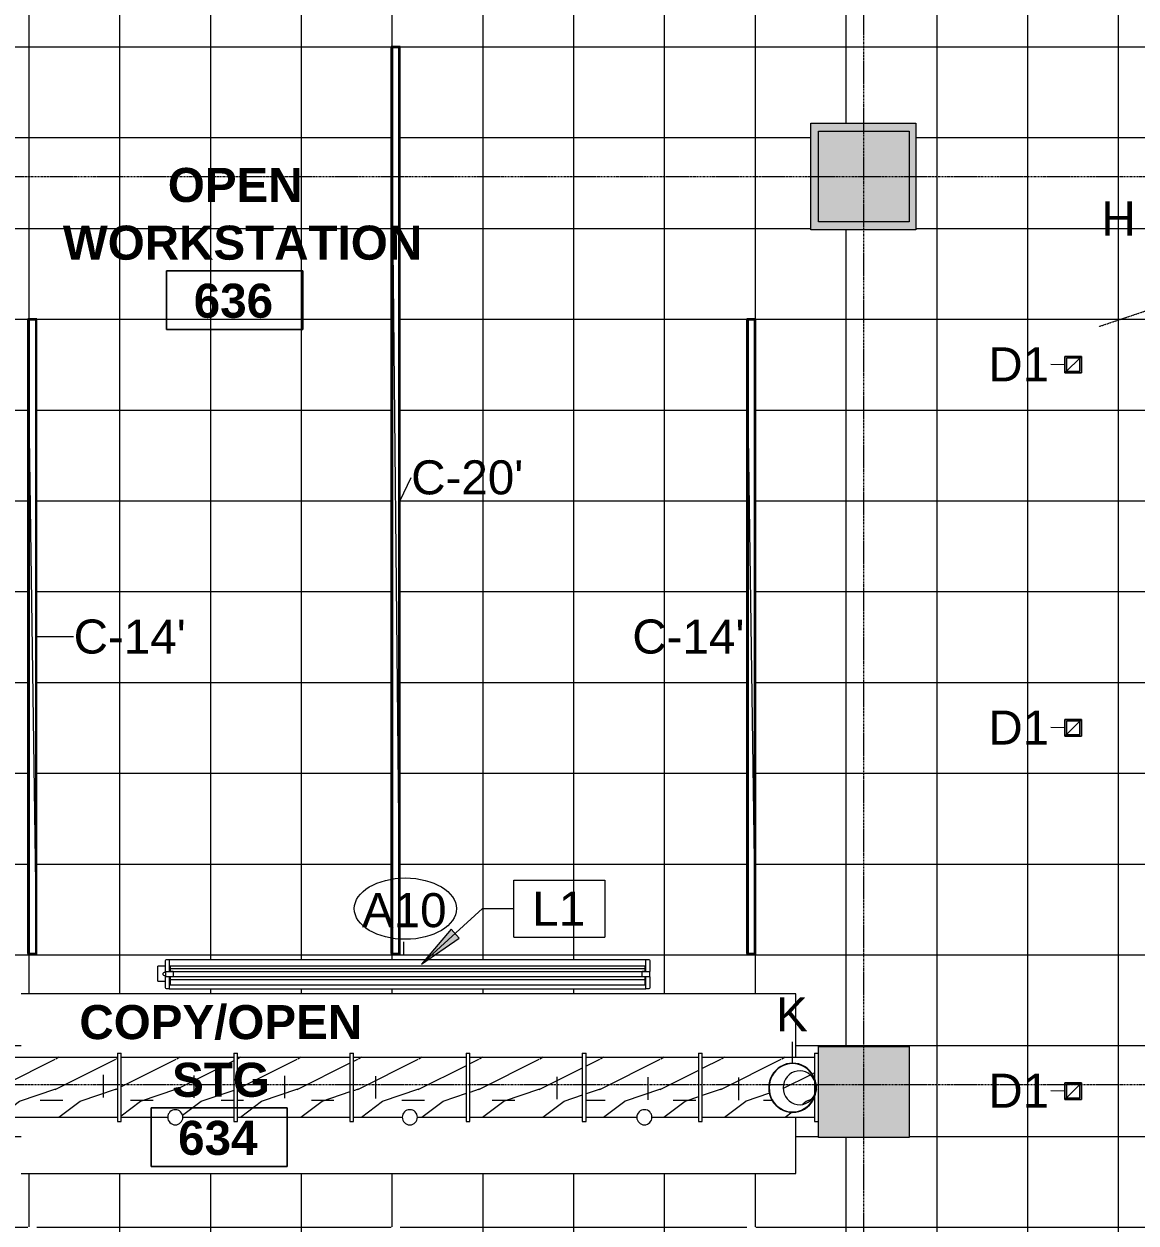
# Model space of a CAD drawing. Header units: inches. Extents: x 2468 to 5383, y -426 to 1376.
# Drawn here: x 4230 to 4524, y 783.5 to 1100.4 of the extents above; entities that cross this region are included whole.
import ezdxf

# ---------------------------------------------------------------- set-up
doc = ezdxf.new("R2010")
doc.units = ezdxf.units.IN
doc.header["$MEASUREMENT"] = 0
doc.linetypes.add('Dash 1_16_', pattern=[0.125, 0.0625, -0.0625])
doc.linetypes.add('Grid Line 1_2_', pattern=[0.875, 0.5, -0.125, 0.125, -0.125])
for name, color, linetype, lineweight in [('A-ANNO-KEYN', 231, 'Continuous', 9), ('A-AREA-IDEN', 2, 'Continuous', 9), ('A-CLNG', 13, 'Continuous', 13), ('A-CLNG-PATT', 13, 'Continuous', 13), ('A-DETL', 90, 'Continuous', 9), ('A-WALL-PATT', 111, 'Continuous', 13), ('E-LITE', 33, 'Continuous', 9), ('E-LITE-EQPM', 33, 'Continuous', 9), ('E-LITE-EQPM-IDEN', 33, 'Continuous', 9), ('I-WALL', 2, 'Continuous', 13), ('Q-CASE', 31, 'Continuous', 9), ('Q-SPCQ', 91, 'Continuous', 9), ('Q-SPCQ-IDEN', 132, 'Continuous', 9), ('S-COLS', 52, 'Continuous', 13), ('S-GRID', 1, 'Continuous', 9)]:
    doc.layers.add(name, color=color, linetype=linetype, lineweight=lineweight)
doc.styles.add('Arial_1', font='arial.ttf', dxfattribs={"height": 9})
doc.styles.add('Swis721 Lt BT_B', font='', dxfattribs={"height": 9})
doc.styles.get('Swis721 Lt BT_B').set_extended_font_data('Swis721 Lt BT', bold=True)

# ---------------------------------------------------------------- blocks, each defined once
blk = doc.blocks.new('Concrete-Rectangular-Column - 24 x 24-4901126-6TH FLOOR RCP')
at = {"layer": 'S-COLS', "lineweight": 9}
blk.add_hatch(color=7, dxfattribs=at).paths.add_polyline_path([(-12, -12), (12, -12), (12, 12), (-12, 12), (-12, -10.83)], flags=0)
at = {"layer": 'S-COLS', "color": 8, "lineweight": 20}
for p, q in [((-12, 12), (12, 12)), ((-12, -12), (-12, 12)), ((12, 12), (12, -12)), ((12, -12), (-12, -12))]:
    blk.add_line(p, q, dxfattribs=at)
blk = doc.blocks.new('L-Recessed Square Downlight - 4_-4552743-6TH FLOOR RCP')
at = {"layer": 'E-LITE-EQPM'}
for p, q in [((-2.1875, -2.1875), (-2.1875, 2.1875)), ((-2.1875, 2.1875), (2.1875, 2.1875)), ((-2.1875, 2.1875), (2.1875, -2.1875)), ((2.1875, 2.1875), (-2.1875, 2.1875)), ((-2.1875, 2.1875), (-2.1875, -2.1875)), ((-1.75, -1.75), (-1.75, 1.75)), ((-1.75, 1.75), (1.75, 1.75)), ((1.75, 1.75), (1.75, -1.75)), ((2.1875, 2.1875), (2.1875, -2.1875)), ((2.1875, -2.1875), (2.1875, 2.1875)), ((2.1875, -2.1875), (-2.1875, -2.1875)), ((-2.1875, -2.1875), (2.1875, -2.1875)), ((1.75, -1.75), (-1.75, -1.75))]:
    blk.add_line(p, q, dxfattribs=at)
blk = doc.blocks.new('Casework 4 - Casework 4-6043969-6TH FLOOR RCP')
at = {"layer": 'Q-CASE'}
h = blk.add_hatch(dxfattribs=at)
h.set_pattern_fill('FP_28', color=256, style=0, pattern_type=2)
h.set_pattern_definition([(0, (0, 0), (12, 12), [5.952, -17.952]), (90, (2.976, -2.976), (-12, 12), [5.952, -17.952])])
h.paths.add_polyline_path([(4334.01, 811.38), (4346.86, 811.38), (4346.86, 827.38), (4317.14, 827.38), (4317.14, 811.38), (4330.01, 811.38), (4330, 811.46), (4330.07, 811.98), (4330.27, 812.46), (4330.59, 812.88), (4331, 813.19), (4331.48, 813.39), (4332, 813.46), (4332.52, 813.39), (4333, 813.19), (4333.42, 812.88), (4333.73, 812.46), (4333.93, 811.98), (4334, 811.38)], flags=0)
h.paths.add_polyline_path([(4439, 811.38), (4439, 816.92), (4438.54, 815.88), (4437.54, 814.59), (4436.25, 813.6), (4434.75, 812.98), (4433.17, 812.76), (4431.47, 813.01), (4429.98, 813.66), (4428.65, 814.75), (4427.69, 816.07), (4427.08, 817.61), (4426.87, 819.26), (4427.12, 821.03), (4427.81, 822.64), (4428.79, 823.92), (4430.07, 824.91), (4431.57, 825.54), (4433.17, 825.76), (4434.83, 825.53), (4436.37, 824.86), (4437.72, 823.74), (4438.66, 822.45), (4439, 821.68), (4439, 827.38), (4409.29, 827.38), (4409.29, 811.38), (4423.51, 811.38)], flags=0)
h.paths.add_polyline_path([(4225, 811.38), (4254.71, 811.38), (4254.71, 827.38), (4225, 827.38)], flags=0)
h.paths.add_polyline_path([(4285.43, 811.38), (4285.43, 827.38), (4255.71, 827.38), (4255.71, 811.38), (4268.01, 811.38), (4268, 811.46), (4268.07, 811.98), (4268.27, 812.46), (4268.58, 812.88), (4269, 813.19), (4269.48, 813.39), (4270, 813.46), (4270.52, 813.39), (4271, 813.19), (4271.41, 812.88), (4271.73, 812.46), (4271.93, 811.98), (4272.02, 811.38), (4275.77, 811.38)], flags=0)
h.paths.add_polyline_path([(4286.43, 811.38), (4316.14, 811.38), (4316.14, 827.38), (4286.43, 827.38)], flags=0)
h.paths.add_polyline_path([(4396, 811.38), (4408.29, 811.38), (4408.29, 827.38), (4378.57, 827.38), (4378.57, 811.38), (4392.01, 811.38), (4392, 811.46), (4392.07, 811.98), (4392.27, 812.46), (4392.59, 812.88), (4393, 813.19), (4393.48, 813.39), (4394, 813.46), (4394.52, 813.39), (4395, 813.19), (4395.42, 812.88), (4395.73, 812.46), (4395.93, 811.98), (4395.99, 811.38)], flags=0)
h.paths.add_polyline_path([(4347.86, 811.38), (4377.57, 811.38), (4377.57, 827.38), (4347.86, 827.38)], flags=0)
h.paths.add_polyline_path([(4435.02, 814.78), (4436.37, 815), (4437.58, 815.64), (4438.54, 816.63), (4439, 817.61), (4439, 820.96), (4438.53, 821.91), (4437.54, 822.9), (4436.26, 823.54), (4435.02, 823.74), (4433.68, 823.52), (4432.47, 822.88), (4431.51, 821.89), (4430.89, 820.65), (4430.68, 819.26), (4430.89, 817.88), (4431.51, 816.63), (4432.47, 815.64), (4433.68, 815), (4434.77, 814.82)], flags=0)
h = blk.add_hatch(dxfattribs=at)
h.set_pattern_fill('FP_29', color=256, style=0, pattern_type=2)
h.set_pattern_definition([(216.87, (6.397, 15.994), (47.9809429, 31.9870857), [7.997, -71.971]), (206.565, (15.994, 11.196), (-15.993714, -15.994133), [17.881, -17.881]), (198.435, (15.994, 3.199), (-31.9867405, -15.9938803), [10.115, -40.461])])
h.paths.add_polyline_path([(4334.01, 811.38), (4346.86, 811.38), (4346.86, 827.38), (4317.14, 827.38), (4317.14, 811.38), (4330.01, 811.38), (4330, 811.46), (4330.07, 811.98), (4330.27, 812.46), (4330.59, 812.88), (4331, 813.19), (4331.48, 813.39), (4332, 813.46), (4332.52, 813.39), (4333, 813.19), (4333.42, 812.88), (4333.73, 812.46), (4333.93, 811.98), (4334, 811.38)], flags=0)
h.paths.add_polyline_path([(4439, 811.38), (4439, 816.92), (4438.54, 815.88), (4437.54, 814.59), (4436.25, 813.6), (4434.75, 812.98), (4433.17, 812.76), (4431.47, 813.01), (4429.98, 813.66), (4428.65, 814.75), (4427.69, 816.07), (4427.08, 817.61), (4426.87, 819.26), (4427.12, 821.03), (4427.81, 822.64), (4428.79, 823.92), (4430.07, 824.91), (4431.57, 825.54), (4433.17, 825.76), (4434.83, 825.53), (4436.37, 824.86), (4437.72, 823.74), (4438.66, 822.45), (4439, 821.68), (4439, 827.38), (4409.29, 827.38), (4409.29, 811.38), (4423.51, 811.38)], flags=0)
h.paths.add_polyline_path([(4225, 811.38), (4254.71, 811.38), (4254.71, 827.38), (4225, 827.38)], flags=0)
h.paths.add_polyline_path([(4285.43, 811.38), (4285.43, 827.38), (4255.71, 827.38), (4255.71, 811.38), (4268.01, 811.38), (4268, 811.46), (4268.07, 811.98), (4268.27, 812.46), (4268.58, 812.88), (4269, 813.19), (4269.48, 813.39), (4270, 813.46), (4270.52, 813.39), (4271, 813.19), (4271.41, 812.88), (4271.73, 812.46), (4271.93, 811.98), (4272.02, 811.38), (4275.77, 811.38)], flags=0)
h.paths.add_polyline_path([(4286.43, 811.38), (4316.14, 811.38), (4316.14, 827.38), (4286.43, 827.38)], flags=0)
h.paths.add_polyline_path([(4396, 811.38), (4408.29, 811.38), (4408.29, 827.38), (4378.57, 827.38), (4378.57, 811.38), (4392.01, 811.38), (4392, 811.46), (4392.07, 811.98), (4392.27, 812.46), (4392.59, 812.88), (4393, 813.19), (4393.48, 813.39), (4394, 813.46), (4394.52, 813.39), (4395, 813.19), (4395.42, 812.88), (4395.73, 812.46), (4395.93, 811.98), (4395.99, 811.38)], flags=0)
h.paths.add_polyline_path([(4347.86, 811.38), (4377.57, 811.38), (4377.57, 827.38), (4347.86, 827.38)], flags=0)
h.paths.add_polyline_path([(4435.02, 814.78), (4436.37, 815), (4437.58, 815.64), (4438.54, 816.63), (4439, 817.61), (4439, 820.96), (4438.53, 821.91), (4437.54, 822.9), (4436.26, 823.54), (4435.02, 823.74), (4433.68, 823.52), (4432.47, 822.88), (4431.51, 821.89), (4430.89, 820.65), (4430.68, 819.26), (4430.89, 817.88), (4431.51, 816.63), (4432.47, 815.64), (4433.68, 815), (4434.77, 814.82)], flags=0)
for p, q in [((4224, 828.38), (4225, 828.38)), ((4225, 810.38), (4225, 828.38)), ((4225, 827.38), (4254.71, 827.38)), ((4254.71, 828.38), (4254.71, 810.38)), ((4254.71, 828.38), (4255.71, 828.38)), ((4255.71, 810.38), (4255.71, 828.38)), ((4255.71, 827.38), (4285.43, 827.38)), ((4285.43, 828.38), (4285.43, 810.38)), ((4285.43, 828.38), (4286.43, 828.38)), ((4286.43, 810.38), (4286.43, 828.38)), ((4286.43, 827.38), (4316.14, 827.38)), ((4316.14, 828.38), (4316.14, 810.38)), ((4316.14, 828.38), (4317.14, 828.38)), ((4317.14, 810.38), (4317.14, 828.38)), ((4317.14, 827.38), (4346.86, 827.38)), ((4346.86, 828.38), (4346.86, 810.38)), ((4346.86, 828.38), (4347.86, 828.38)), ((4347.86, 810.38), (4347.86, 828.38)), ((4347.86, 827.38), (4377.57, 827.38)), ((4377.57, 828.38), (4377.57, 810.38)), ((4377.57, 828.38), (4378.57, 828.38)), ((4378.57, 810.38), (4378.57, 828.38)), ((4378.57, 827.38), (4408.29, 827.38)), ((4408.29, 828.38), (4408.29, 810.38)), ((4408.29, 828.38), (4409.29, 828.38)), ((4409.29, 810.38), (4409.29, 828.38)), ((4409.29, 827.38), (4439, 827.38)), ((4439, 828.38), (4439, 821.61)), ((4439, 828.38), (4440, 828.38)), ((4439, 820.96), (4439, 817.56)), ((4439, 816.91), (4439, 810.38)), ((4254.71, 811.38), (4225, 811.38)), ((4268.01, 811.38), (4255.71, 811.38)), ((4285.43, 811.38), (4271.99, 811.38)), ((4316.14, 811.38), (4286.43, 811.38)), ((4330.01, 811.38), (4317.14, 811.38)), ((4346.86, 811.38), (4333.99, 811.38)), ((4377.57, 811.38), (4347.86, 811.38)), ((4392.01, 811.38), (4378.57, 811.38)), ((4408.29, 811.38), (4395.99, 811.38)), ((4439, 811.38), (4409.29, 811.38)), ((4224, 810.38), (4225, 810.38)), ((4254.71, 810.38), (4255.71, 810.38)), ((4285.43, 810.38), (4286.43, 810.38)), ((4316.14, 810.38), (4317.14, 810.38)), ((4346.86, 810.38), (4347.86, 810.38)), ((4377.57, 810.38), (4378.57, 810.38)), ((4408.29, 810.38), (4409.29, 810.38)), ((4439, 810.38), (4440, 810.38))]:
    blk.add_line(p, q, dxfattribs=at)
blk = doc.blocks.new('L-WALL MOUNTED_PABLO_LANA - L-WALL MOUNTED_PABLO_LANA-6275974-6TH FLOOR RCP')
at = {"layer": 'E-LITE-EQPM'}
for p, q in [((-1.97, 2.96), (-2.19, 2.98)), ((-0.67, 2.98), (-0.89, 2.96))]:
    blk.add_line(p, q, dxfattribs=at)
for centre, major_axis, start_param, end_param in [((-1.43, 9.24), (6.5, 0), 1.570796, 4.712389), ((-1.43, 9.25), (6.38, 0), 1.570796, 4.712389), ((-1.43, 9.24), (6.5, 0), 4.712389, 7.853982), ((-1.43, 9.25), (6.38, 0), 4.712389, 7.853982), ((-1.43, 7.39), (4.48, 0), 1.570796, 4.39823), ((-1.43, 7.39), (4.48, 0), 5.026548, 7.853982), ((-1.43, 7.39), (4.6, 0), 4.473601, 4.574221), ((-1.43, 7.39), (4.6, 0), 4.579825, 4.712389), ((-1.43, 7.39), (-4.6, 0), 1.570796, 1.70336), ((-1.43, 7.39), (4.6, 0), 4.850557, 4.951177)]:
    blk.add_ellipse(centre, major_axis=major_axis, ratio=0.970032, start_param=start_param, end_param=end_param, dxfattribs=at)
blk = doc.blocks.new('RECESSED_Cooper_NeoRay_Straight_Narrow_22DR - Recessed_Cooper_NeoRay_Straight_Narrow_14_-6338507-6TH FLOOR RCP')
at = {"layer": 'E-LITE-EQPM'}
for p, q in [((1.19, 84), (-1.19, -84)), ((-1.19, -84), (-1.19, 84)), ((-1.19, 84), (1.19, 84)), ((-1.19, 84), (1.19, 84)), ((-1.19, 83.75), (-1.19, 84)), ((1.19, 83.75), (-1.19, 83.75)), ((-1.19, 83.75), (-0.84, 83.75)), ((-1.19, 83.75), (-1.19, -83.75)), ((-0.84, 83.75), (0.84, 83.75)), ((-0.84, 83.75), (-0.84, -83.75)), ((-0.84, -83.75), (-0.84, 83.75)), ((0.84, -83.75), (0.84, 83.75)), ((0.84, 83.75), (1.19, 83.75)), ((0.84, 83.75), (0.84, -83.75)), ((1.19, 84), (1.19, -84)), ((1.19, 84), (1.19, 83.75)), ((1.19, 83.75), (1.19, -83.75)), ((-0.84, -83.75), (-1.19, -83.75)), ((-1.19, -83.75), (1.19, -83.75)), ((-1.19, -83.75), (-1.19, -84)), ((1.19, -84), (-1.19, -84)), ((1.19, -84), (-1.19, -84)), ((0.84, -83.75), (-0.84, -83.75)), ((1.19, -83.75), (0.84, -83.75)), ((1.19, -84), (1.19, -83.75))]:
    blk.add_line(p, q, dxfattribs=at)
blk = doc.blocks.new('RECESSED_Cooper_NeoRay_Straight_Narrow_22DR - Recessed_Cooper_NeoRay_Straight_Narrow_20_-6338563-6TH FLOOR RCP')
at = {"layer": 'E-LITE-EQPM'}
for p, q in [((1.19, 120), (-1.19, -120)), ((-1.19, -120), (-1.19, 120)), ((-1.19, 120), (1.19, 120)), ((-1.19, 120), (1.19, 120)), ((-1.19, 119.75), (-1.19, 120)), ((1.19, 119.75), (-1.19, 119.75)), ((-1.19, 119.75), (-0.84, 119.75)), ((-1.19, 119.75), (-1.19, -119.75)), ((-0.84, 119.75), (0.84, 119.75)), ((-0.84, 119.75), (-0.84, -119.75)), ((-0.84, -119.75), (-0.84, 119.75)), ((0.84, -119.75), (0.84, 119.75)), ((0.84, 119.75), (1.19, 119.75)), ((0.84, 119.75), (0.84, -119.75)), ((1.19, 120), (1.19, -120)), ((1.19, 120), (1.19, 119.75)), ((1.19, 119.75), (1.19, -119.75)), ((-0.84, -119.75), (-1.19, -119.75)), ((-1.19, -119.75), (1.19, -119.75)), ((-1.19, -119.75), (-1.19, -120)), ((1.19, -120), (-1.19, -120)), ((1.19, -120), (-1.19, -120)), ((0.84, -119.75), (-0.84, -119.75)), ((1.19, -119.75), (0.84, -119.75)), ((1.19, -120), (1.19, -119.75))]:
    blk.add_line(p, q, dxfattribs=at)
blk = doc.blocks.new('Lighting Devices 1 - Lighting Devices 1-6340593-6TH FLOOR RCP')
at = {"layer": 'E-LITE'}
for start, end in [(0, 180), (180, 0)]:
    blk.add_arc((4332.75, 810.71), 2, start, end, dxfattribs=at)
blk = doc.blocks.new('Lighting Devices 2 - Lighting Devices 1-6340628-6TH FLOOR RCP')
at = {"layer": 'E-LITE'}
for start, end in [(0, 180), (180, 0)]:
    blk.add_arc((4332.75, 810.71), 2, start, end, dxfattribs=at)
blk = doc.blocks.new('Lighting Devices 3 - Lighting Devices 1-6340645-6TH FLOOR RCP')
at = {"layer": 'E-LITE'}
for start, end in [(0, 180), (180, 0)]:
    blk.add_arc((4331.25, 810.71), 2, start, end, dxfattribs=at)
blk = doc.blocks.new('Projector Screen - Parametric-6424903-6TH FLOOR RCP')
at = {"layer": 'Q-SPCQ'}
for p, q in [((-64, 3.61), (-64, 0.69)), ((-63, 3.86), (-63.75, 3.86)), ((-63, 0.69), (-63, 3.86)), ((-63, 3.86), (63, 3.86)), ((-63, 0.69), (-63, 3.86)), ((63, 3.86), (63, 0.69)), ((63.75, 3.86), (63, 3.86)), ((63, 3.86), (63, 0.69)), ((64, 0.69), (64, 3.61)), ((-66, 1.89), (-64, 1.89)), ((-66, 1.89), (-66, -2.1)), ((-62, 0.69), (-64, 0.69)), ((-64, -0.69), (-64, 0.69)), ((-62.75, 0.68), (-62.75, 2.81)), ((-62.75, 2.81), (62.75, 2.81)), ((-62.75, 1.42), (62.75, 1.42)), ((62, 0.73), (-62, 0.73)), ((-62, -0.73), (-62, 0.73)), ((62, 0.73), (62, -0.73)), ((64, 0.69), (62, 0.69)), ((62.75, 2.81), (62.75, 0.68)), ((64, 0.69), (64, -0.69)), ((-64, -2.1), (-66, -2.1)), ((-64, -0.69), (-62, -0.69)), ((-64, -0.69), (-64, -3.64)), ((-63, -3.89), (-63, -0.69)), ((-63, -3.89), (-63, -0.69)), ((-62.75, -1.42), (-62.75, -0.69)), ((-62, -0.73), (-62.75, -0.73)), ((-62.75, -0.82), (-62.75, -0.8)), ((-62.75, -2.11), (-62.75, -0.82)), ((62.75, -1.42), (-62.75, -1.42)), ((62.75, -2.11), (-62.75, -2.11)), ((-62, -0.73), (62, -0.73)), ((62, -0.69), (64, -0.69)), ((62.75, -0.73), (62, -0.73)), ((62.75, -0.69), (62.75, -1.42)), ((62.75, -0.8), (62.75, -0.82)), ((62.75, -0.82), (62.75, -2.11)), ((63, -0.69), (63, -3.89)), ((63, -0.69), (63, -3.89)), ((64, -3.64), (64, -0.69)), ((-63.75, -3.89), (-63, -3.89)), ((-63, -3.89), (63, -3.89)), ((63, -3.89), (63.75, -3.89))]:
    blk.add_line(p, q, dxfattribs=at)
for centre, radius, start, end in [((-63.75, 3.61), 0.25, 90, 180), ((63.75, 3.61), 0.25, 0, 90), ((-64.15, 0), 0.5, 75, 180), ((-64.15, 0), 0.5, 180, 285), ((-63.75, -3.64), 0.25, 180, 270), ((63.75, -3.64), 0.25, 270, 360)]:
    blk.add_arc(centre, radius, start, end, dxfattribs=at)
blk = doc.blocks.new('Room Tag - Room Name and Number-3379422-6TH FLOOR RCP')
at = {"layer": 'A-AREA-IDEN'}
for p, q in [((-0.1881, -0.1636), (-0.1881, -0.0018)), ((-0.1881, -0.0018), (0.1869, -0.0018)), ((0.1869, -0.0018), (-0.1881, -0.0018)), ((-0.1881, -0.0018), (-0.1881, -0.1636)), ((0.1869, -0.0018), (0.1869, -0.1636)), ((0.1869, -0.1636), (0.1869, -0.0018)), ((0.1869, -0.1636), (-0.1881, -0.1636)), ((-0.1881, -0.1636), (0.1869, -0.1636))]:
    blk.add_line(p, q, dxfattribs=at)
blk = doc.blocks.new('Appliance_Specialty Equipment Tag - Standard-3515593-6TH FLOOR RCP')
at = {"layer": 'Q-SPCQ-IDEN'}
blk.add_ellipse((-0.0499, 0.0037), major_axis=(-0.1406, 0), ratio=0.600473, dxfattribs=at)
blk = doc.blocks.new('Keynote Tag - Keynote Number - Boxed-135510-6TH FLOOR RCP')
at = {"layer": 'A-ANNO-KEYN'}
for p, q in [((-0.125, -0.0792), (-0.125, 0.0781)), ((-0.125, 0.0781), (0.125, 0.0781)), ((0.125, 0.0781), (0.125, -0.0792)), ((-0.125, -0.0792), (0.125, -0.0792))]:
    blk.add_line(p, q, dxfattribs=at)

msp = doc.modelspace()

# ---------------------------------------------------------------- hatches: boundary and pattern name
at = {"layer": 'A-ANNO-KEYN'}
msp.add_hatch(color=256, dxfattribs=at).paths.add_polyline_path([(4335.08, 851.9), (4345.02, 858.81), (4342.89, 861.15)], flags=0)
at = {"layer": 'A-CLNG-PATT'}
h = msp.add_hatch(dxfattribs=at)
h.set_pattern_fill('FP_25', color=256, style=0, pattern_type=2)
h.set_pattern_definition([(0, (4255.338, 926.38), (0, -24), []), (270, (4255.338, 926.38), (-24, -1e-15), [])])
h.paths.add_polyline_path([(3243.55, 520.25), (4735.94, 520.29), (4721.58, 563.24), (4526.69, 563.28), (4526.69, 566.17), (4465.75, 566.17), (4465.75, 565.98), (4438, 565.98), (4438, 566.17), (4225.75, 566.17), (4225.75, 565.98), (4169, 565.98), (4169, 566.17), (4124.87, 566.18), (4124.87, 566.38), (3986.25, 566.38), (3986.25, 565.87), (3957.75, 565.87), (3957.75, 566.38), (3746, 566.38), (3746, 565.87), (3717.75, 565.87), (3717.75, 566.38), (3600, 566.38), (3600, 712.12), (3542, 712.12), (3542, 566.38), (3228.13, 566.38), (3237.67, 537.85)], flags=0)
h.paths.add_polyline_path([(4054.03, 551.97), (4049.65, 551.97), (4049.65, 556.35), (4054.03, 556.35), (4054.03, 552.41)], flags=0)
h.paths.add_polyline_path([(4242.09, 551.97), (4241.65, 551.97), (4241.65, 556.35), (4246.03, 556.35), (4246.03, 551.97), (4245.59, 551.97)], flags=0)
h.paths.add_polyline_path([(4699.09, 551.97), (4698.65, 551.97), (4698.65, 556.35), (4703.03, 556.35), (4703.03, 551.97), (4702.59, 551.97)], flags=0)
h.paths.add_polyline_path([(4337.65, 551.97), (4337.65, 556.35), (4342.03, 556.35), (4342.03, 551.97), (4338.09, 551.97)], flags=0)
h.paths.add_polyline_path([(4434.09, 551.97), (4433.65, 551.97), (4433.65, 556.35), (4438.03, 556.35), (4438.03, 551.97), (4437.59, 551.97)], flags=0)
h.paths.add_polyline_path([(3286.1, 551.97), (3281.73, 551.97), (3281.73, 556.35), (3286.1, 556.35), (3286.1, 552.41)], flags=0)
h.paths.add_polyline_path([(4510.09, 551.97), (4506.15, 551.97), (4506.15, 556.35), (4510.53, 556.35), (4510.53, 551.97)], flags=0)
h.paths.add_polyline_path([(3478.1, 551.97), (3473.73, 551.97), (3473.73, 556.35), (3478.1, 556.35), (3478.1, 552.41)], flags=0)
h.paths.add_polyline_path([(3669.67, 551.97), (3665.73, 551.97), (3665.73, 556.35), (3670.1, 556.35), (3670.1, 551.97)], flags=0)
h.paths.add_polyline_path([(3762.58, 551.97), (3762.14, 551.97), (3762.14, 556.35), (3766.52, 556.35), (3766.52, 551.97), (3766.08, 551.97)], flags=0)
h.paths.add_polyline_path([(4149.09, 551.97), (4145.15, 551.97), (4145.15, 556.35), (4149.53, 556.35), (4149.53, 551.97)], flags=0)
h.paths.add_polyline_path([(3861.67, 551.97), (3857.73, 551.97), (3857.73, 556.35), (3862.1, 556.35), (3862.1, 551.97)], flags=0)
h.paths.add_polyline_path([(3953.73, 551.97), (3953.73, 556.35), (3958.1, 556.35), (3958.1, 551.97), (3954.17, 551.97)], flags=0)
h.paths.add_polyline_path([(3377.97, 551.97), (3377.97, 556.35), (3382.34, 556.35), (3382.34, 551.97), (3378.41, 551.97)], flags=0)
h.paths.add_polyline_path([(3568.81, 551.97), (3568.81, 556.35), (3573.18, 556.35), (3573.18, 551.97), (3569.02, 551.97)], flags=0)
h.paths.add_polyline_path([(4602.17, 551.97), (4601.73, 551.97), (4601.73, 556.35), (4606.1, 556.35), (4606.1, 551.97), (4605.67, 551.97)], flags=0)
h.paths.add_polyline_path([(4225.75, 570.17), (4438, 570.17), (4438, 594.25), (4465.75, 594.25), (4465.75, 570.17), (4526.69, 570.17), (4526.69, 1062.25), (4551.97, 1070.7), (4523.63, 1155.52), (3947.94, 1155.52), (3947.94, 1307.13), (3871.95, 1307.13), (3871.95, 897.23), (3872.37, 898.62), (4012.67, 898.62), (3989.35, 897.23), (4013.5, 897.26), (4013.5, 898.25), (4124.5, 898.25), (4124.5, 897.25), (4122.25, 897.23), (4122.25, 897.13), (4124.87, 897.13), (4124.87, 898.25), (4125.87, 898.25), (4125.87, 829.63), (4124.87, 829.63), (4124.87, 570.17), (4169, 570.17), (4169, 594.25), (4225.75, 594.25), (4225.75, 580.12)], flags=0)
h.paths.add_polyline_path([(4329.44, 590.51), (4327.06, 590.51), (4327.06, 782.51), (4329.44, 782.51), (4329.44, 664.66)], flags=0)
h.paths.add_polyline_path([(3573.18, 599.99), (3568.81, 599.99), (3568.81, 604.37), (3573.18, 604.37), (3573.18, 600.43)], flags=0)
h.paths.add_polyline_path([(4149.53, 624.19), (4145.15, 624.19), (4145.15, 628.57), (4149.53, 628.57), (4149.53, 624.63)], flags=0)
h.paths.add_polyline_path([(4509.53, 624.19), (4505.15, 624.19), (4505.15, 628.57), (4509.53, 628.57), (4509.53, 624.63)], flags=0)
h.paths.add_polyline_path([(4231.06, 638.51), (4231.06, 782.51), (4233.44, 782.51), (4233.44, 638.51)], flags=0)
h.paths.add_polyline_path([(4423.44, 638.51), (4421.06, 638.51), (4421.06, 782.51), (4423.44, 782.51), (4423.44, 664.66)], flags=0)
h.paths.add_polyline_path([(3572.74, 673.19), (3568.81, 673.19), (3568.81, 677.57), (3573.18, 677.57), (3573.18, 673.19)], flags=0)
h.paths.add_polyline_path([(4149.53, 720.19), (4145.15, 720.19), (4145.15, 724.57), (4149.53, 724.57), (4149.53, 720.63)], flags=0)
h.paths.add_polyline_path([(4509.53, 720.19), (4505.15, 720.19), (4505.15, 724.57), (4509.53, 724.57), (4509.53, 720.63)], flags=0)
h.paths.add_polyline_path([(4327.06, 796.62), (4229.25, 796.62), (4229.25, 811.38), (4225, 811.38), (4225, 810.38), (4224, 810.38), (4224, 808.12), (4181.55, 808.12), (4181.55, 832.12), (4224, 832.12), (4224, 828.38), (4225, 828.38), (4225, 827.38), (4229.25, 827.38), (4229.25, 844.1), (4434, 844.1), (4434, 827.38), (4439, 827.38), (4439, 828.38), (4440, 828.38), (4440, 830.12), (4464, 830.12), (4464, 806.12), (4440, 806.12), (4440, 810.38), (4439, 810.38), (4439, 811.38), (4434, 811.38), (4434, 796.62), (4329.44, 796.62)], flags=0)
h.paths.add_polyline_path([(4183.8, 810.37), (4200, 810.37), (4200, 829.87), (4183.8, 829.87), (4183.8, 826.68)], flags=0)
h.paths.add_polyline_path([(4149.53, 816.19), (4145.15, 816.19), (4145.15, 820.57), (4149.53, 820.57), (4149.53, 816.63)], flags=0)
h.paths.add_polyline_path([(4509.09, 816.19), (4505.15, 816.19), (4505.15, 820.57), (4509.53, 820.57), (4509.53, 816.19)], flags=0)
h.paths.add_polyline_path([(4340.6, 845.43), (4267.67, 845.43), (4267.49, 845.5), (4267.42, 845.68), (4267.42, 852.93), (4267.49, 853.1), (4267.67, 853.18), (4395.23, 853.17), (4395.34, 853.1), (4395.42, 852.93), (4395.42, 845.68), (4395.34, 845.5), (4395.17, 845.43), (4349.81, 845.43)], flags=0)
h.paths.add_polyline_path([(4231.06, 854.51), (4231.06, 1022.51), (4233.44, 1022.51), (4233.44, 854.51)], flags=0)
h.paths.add_polyline_path([(4423.44, 854.51), (4421.06, 854.51), (4421.06, 1022.51), (4423.44, 1022.51), (4423.44, 854.88)], flags=0)
h.paths.add_polyline_path([(4327.06, 854.51), (4327.06, 1094.51), (4329.44, 1094.51), (4329.44, 854.51)], flags=0)
h.paths.add_polyline_path([(4509.09, 912.19), (4505.15, 912.19), (4505.15, 916.57), (4509.53, 916.57), (4509.53, 912.19)], flags=0)
h.paths.add_polyline_path([(3966.96, 926.38), (3966.96, 1046), (3957.88, 1046), (3957.88, 1074.25), (3986.13, 1074.25), (3986.13, 1046), (3969.34, 1046), (3969.34, 926.38)], flags=0)
h.paths.add_polyline_path([(4159.71, 926.38), (4159.71, 1046.38), (4162.09, 1046.38), (4162.09, 926.38)], flags=0)
h.paths.add_polyline_path([(4065.71, 926.38), (4063.34, 926.38), (4063.34, 1094.38), (4065.71, 1094.38), (4065.71, 934.5)], flags=0)
h.paths.add_polyline_path([(3906.59, 936.19), (3906.15, 936.19), (3906.15, 940.57), (3910.53, 940.57), (3910.53, 936.19), (3910.09, 936.19)], flags=0)
h.paths.add_polyline_path([(4509.09, 1008.19), (4505.15, 1008.19), (4505.15, 1012.57), (4509.53, 1012.57), (4509.53, 1008.19)], flags=0)
h.paths.add_polyline_path([(3906.15, 1032.19), (3906.15, 1036.57), (3910.53, 1036.57), (3910.53, 1032.19), (3906.59, 1032.19)], flags=0)
h.paths.add_polyline_path([(4465.75, 1045.98), (4438, 1045.98), (4438, 1074.25), (4465.75, 1074.25), (4465.75, 1048.48)], flags=0)
h.paths.add_polyline_path([(4197.48, 1045.98), (4169, 1045.98), (4169, 1074.25), (4225.75, 1074.25), (4225.75, 1045.98), (4223.25, 1045.98)], flags=0)
h.paths.add_polyline_path([(3906.15, 1128.19), (3906.15, 1132.57), (3910.53, 1132.57), (3910.53, 1128.19), (3906.59, 1128.19)], flags=0)
h.paths.add_polyline_path([(4030.09, 1128.19), (4026.15, 1128.19), (4026.15, 1132.57), (4030.53, 1132.57), (4030.53, 1128.19)], flags=0)
h.paths.add_polyline_path([(4121.15, 1128.19), (4121.15, 1132.57), (4125.53, 1132.57), (4125.53, 1128.19), (4121.59, 1128.19)], flags=0)
h.paths.add_polyline_path([(4221.09, 1128.19), (4217.15, 1128.19), (4217.15, 1132.57), (4221.53, 1132.57), (4221.53, 1128.19)], flags=0)
h.paths.add_polyline_path([(4317.09, 1128.19), (4313.15, 1128.19), (4313.15, 1132.57), (4317.53, 1132.57), (4317.53, 1128.19)], flags=0)
h.paths.add_polyline_path([(4409.15, 1128.19), (4409.15, 1132.57), (4413.53, 1132.57), (4413.53, 1128.19), (4409.59, 1128.19)], flags=0)
h.paths.add_polyline_path([(4504.6, 1128.48), (4504.16, 1128.48), (4504.16, 1132.85), (4508.54, 1132.85), (4508.54, 1128.48), (4506.97, 1128.48)], flags=0)
h.paths.add_polyline_path([(3906.15, 1224.19), (3906.15, 1228.57), (3910.53, 1228.57), (3910.53, 1224.19), (3906.59, 1224.19)], flags=0)
at = {"layer": 'A-WALL-PATT', "lineweight": 9}
for points in [[(4440, 1071.75), (4440, 1072.12), (4463.25, 1072.12), (4463.25, 1074.25), (4438, 1074.25), (4438, 1071.75), (4439.25, 1071.75)], [(4439.25, 1045.98), (4440.5, 1045.98), (4440.5, 1048.12), (4440, 1048.12), (4440, 1071.75), (4438, 1071.75), (4438, 1045.98)], [(4465.75, 1045.98), (4465.75, 1074.25), (4463.25, 1074.25), (4463.25, 1072.12), (4464, 1072.12), (4464, 1048.12), (4463.25, 1048.12), (4463.25, 1045.98), (4464, 1045.98)], [(4440.5, 1045.98), (4463.25, 1045.98), (4463.25, 1048.12), (4440.5, 1048.12), (4440.5, 1047.84)]]:
    msp.add_hatch(color=7, dxfattribs=at).paths.add_polyline_path(points, flags=0)

# ---------------------------------------------------------------- linework, layer by layer
at = {"layer": 'A-ANNO-KEYN'}
for p, q in [((4335.08, 851.9), (4351.23, 866.6)), ((4351.23, 866.6), (4359.51, 866.6)), ((4342.89, 861.15), (4335.08, 851.9)), ((4345.02, 858.81), (4342.89, 861.15)), ((4335.08, 851.9), (4345.02, 858.81))]:
    msp.add_line(p, q, dxfattribs=at)
at = {"layer": 'A-CLNG'}
for p, q in [((4329.44, 1094.51), (4327.06, 1094.51)), ((4327.06, 1094.51), (4327.06, 854.51)), ((4329.44, 854.51), (4329.44, 1094.51)), ((4233.44, 1022.51), (4231.06, 1022.51)), ((4231.06, 1022.51), (4231.06, 854.51)), ((4233.44, 854.51), (4233.44, 1022.51)), ((4423.44, 1022.51), (4421.06, 1022.51)), ((4421.06, 1022.51), (4421.06, 854.51)), ((4423.44, 854.51), (4423.44, 1022.51)), ((4231.06, 854.51), (4233.44, 854.51)), ((4327.06, 854.51), (4329.44, 854.51)), ((4421.06, 854.51), (4423.44, 854.51)), ((4434, 844.1), (4229.25, 844.1)), ((4434, 827.38), (4434, 844.1)), ((4434, 796.62), (4434, 811.38)), ((4229.25, 796.62), (4434, 796.62))]:
    msp.add_line(p, q, dxfattribs=at)
at = {"layer": 'A-DETL', "linetype": 'Dash 1_16_'}
msp.add_line((4514.2, 1020.49), (4582.48, 1043.31), dxfattribs=at)
at = {"layer": 'E-LITE-EQPM-IDEN'}
for p, q in [((4505.15, 1010.38), (4501.44, 1010.46)), ((4329.44, 974.51), (4332.35, 980.6)), ((4233.44, 938.51), (4243.13, 938.51)), ((4421.06, 938.51), (4421.04, 938.51)), ((4505.15, 914.38), (4501.44, 914.46)), ((4433.18, 825.76), (4433.18, 831.42)), ((4505.15, 818.38), (4501.44, 818.46))]:
    msp.add_line(p, q, dxfattribs=at)
at = {"layer": 'I-WALL', "color": 8, "lineweight": 20}
for p, q in [((4438, 1074.25), (4465.75, 1074.25)), ((4438, 1045.98), (4438, 1074.25)), ((4465.75, 1074.25), (4465.75, 1045.98)), ((4465.75, 1045.98), (4438, 1045.98))]:
    msp.add_line(p, q, dxfattribs=at)
at = {"layer": 'Q-SPCQ-IDEN'}
msp.add_line((4330.42, 854.29), (4330.42, 857.8), dxfattribs=at)
at = {"layer": 'S-GRID', "linetype": 'Grid Line 1_2_'}
for p, q in [((4452, -16.1), (4452, 1351.58)), ((2467.88, 1060.12), (4862.49, 1060.12)), ((2467.88, 820.12), (4862.49, 820.12))]:
    msp.add_line(p, q, dxfattribs=at)

# ---------------------------------------------------------------- block references
at = {"layer": 'A-ANNO-KEYN', "xscale": 95.99999999999994, "yscale": 95.99999999999994, "zscale": 95.99999999999994}
msp.add_blockref('Keynote Tag - Keynote Number - Boxed-135510-6TH FLOOR RCP', (4371.51, 866.66), dxfattribs=at)
at = {"layer": 'A-AREA-IDEN', "xscale": 95.99999999999994, "yscale": 95.99999999999994, "zscale": 95.99999999999994}
for p in [(4285.77, 1035.39), (4281.64, 814.13)]:
    msp.add_blockref('Room Tag - Room Name and Number-3379422-6TH FLOOR RCP', p, dxfattribs=at)
at = {"layer": 'E-LITE'}
for name, p in [('Lighting Devices 3 - Lighting Devices 1-6340645-6TH FLOOR RCP', (-61.25, 0.75)), ('Lighting Devices 1 - Lighting Devices 1-6340593-6TH FLOOR RCP', (-0.75, 0.75)), ('Lighting Devices 2 - Lighting Devices 1-6340628-6TH FLOOR RCP', (61.25, 0.75))]:
    msp.add_blockref(name, p, dxfattribs=at)
at = {"layer": 'E-LITE-EQPM', "extrusion": (0, 0, -1), "rotation": 180}
for name, p in [('RECESSED_Cooper_NeoRay_Straight_Narrow_22DR - Recessed_Cooper_NeoRay_Straight_Narrow_20_-6338563-6TH FLOOR RCP', (-4328.25, 974.51)), ('RECESSED_Cooper_NeoRay_Straight_Narrow_22DR - Recessed_Cooper_NeoRay_Straight_Narrow_14_-6338507-6TH FLOOR RCP', (-4232.25, 938.51)), ('RECESSED_Cooper_NeoRay_Straight_Narrow_22DR - Recessed_Cooper_NeoRay_Straight_Narrow_14_-6338507-6TH FLOOR RCP', (-4422.25, 938.51)), ('L-Recessed Square Downlight - 4_-4552743-6TH FLOOR RCP', (-4507.34, 1010.38)), ('L-Recessed Square Downlight - 4_-4552743-6TH FLOOR RCP', (-4507.34, 914.38)), ('L-Recessed Square Downlight - 4_-4552743-6TH FLOOR RCP', (-4507.34, 818.38))]:
    msp.add_blockref(name, p, dxfattribs=at)
at = {"layer": 'E-LITE-EQPM', "rotation": 90}
msp.add_blockref('L-WALL MOUNTED_PABLO_LANA - L-WALL MOUNTED_PABLO_LANA-6275974-6TH FLOOR RCP', (4442.42, 820.69), dxfattribs=at)
at = {"layer": 'Q-CASE'}
msp.add_blockref('Casework 4 - Casework 4-6043969-6TH FLOOR RCP', (0, 0), dxfattribs=at)
at = {"layer": 'Q-SPCQ', "extrusion": (0, 0, -1), "rotation": 180}
msp.add_blockref('Projector Screen - Parametric-6424903-6TH FLOOR RCP', (-4331.42, 849.29), dxfattribs=at)
at = {"layer": 'Q-SPCQ-IDEN', "xscale": 95.99999999999994, "yscale": 95.99999999999994, "zscale": 95.99999999999994}
msp.add_blockref('Appliance_Specialty Equipment Tag - Standard-3515593-6TH FLOOR RCP', (4335.61, 866.24), dxfattribs=at)
at = {"layer": 'S-COLS', "lineweight": 9}
for p in [(4452, 1060.12), (4452, 818.12)]:
    msp.add_blockref('Concrete-Rectangular-Column - 24 x 24-4901126-6TH FLOOR RCP', p, dxfattribs=at)

# ---------------------------------------------------------------- texts
at = {"layer": 'A-ANNO-KEYN', "insert": (4364.36, 871.11), "char_height": 9, "width": 16.968, "attachment_point": 1, "style": 'Arial_1'}
msp.add_mtext('L1', dxfattribs=at)
at = {"layer": 'A-AREA-IDEN', "char_height": 9, "attachment_point": 1, "style": 'Swis721 Lt BT_B'}
for s, insert, width in [('OPEN', (4268.03, 1062.38), 42.723), ('WORKSTATION', (4240.28, 1047.13), 109.989), ('636', (4274.88, 1031.79), 25.452), ('COPY/OPEN', (4244.65, 841.11), 89.385), ('STG', (4269.15, 825.86), 29.997), ('634', (4270.75, 810.52), 25.452)]:
    msp.add_mtext(s, dxfattribs=dict(at, insert=insert, width=width))
at = {"layer": 'E-LITE-EQPM-IDEN', "char_height": 9, "attachment_point": 1, "style": 'Arial_1'}
for s, insert, width in [('H', (4514.8, 1053.52), 11.211), ('D1', (4484.92, 1014.97), 19.695), ("C-20'", (4332.35, 985.1), 36.36), ("C-14'", (4243.13, 943.02), 36.36), ("C-14'", (4390.81, 943.02), 36.36), ('D1', (4484.92, 918.97), 19.695), ('K', (4428.8, 843.18), 10.302), ('D1', (4484.92, 822.97), 19.695)]:
    msp.add_mtext(s, dxfattribs=dict(at, insert=insert, width=width))
at = {"layer": 'Q-SPCQ-IDEN', "insert": (4319.34, 870.7), "char_height": 9, "width": 27.27, "attachment_point": 1, "style": 'Arial_1'}
msp.add_mtext('A10', dxfattribs=at)

doc.saveas('drawing.dxf')
